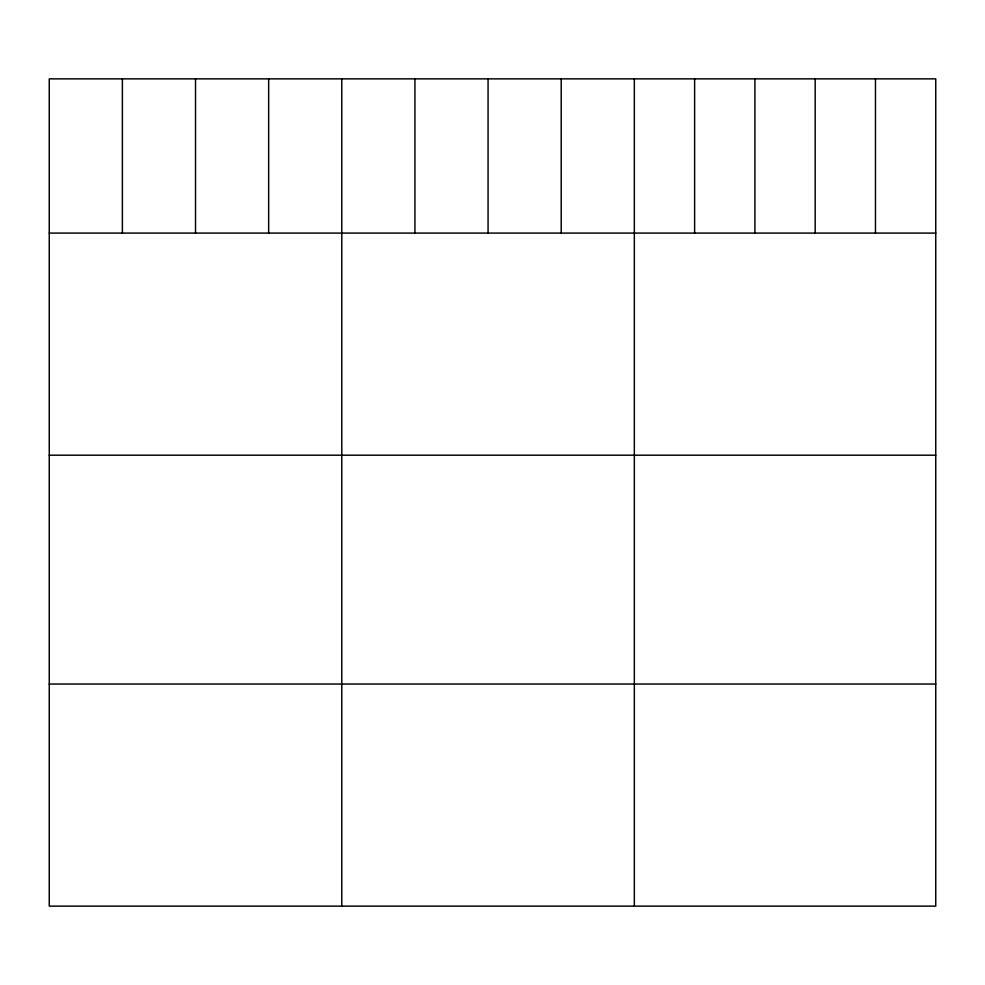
<?xml version="1.0" encoding="UTF-8"?>
<svg xmlns="http://www.w3.org/2000/svg" width="985" height="985" viewBox="0 0 985 985"><rect width="100%" height="100%" fill="white"/><g stroke="black" fill="none" stroke-linecap="round" stroke-linejoin="round"><path stroke-width="1.48" d="M935.75 233.088L935.75 906.138L49.25 906.138L49.25 78.862L935.75 78.862L935.75 233.088L49.25 233.088M49.25 455.193L935.75 455.193M49.25 684.033L935.75 684.033M875.468 78.862L875.468 233.088M815.186 78.862L815.186 233.088M754.904 78.862L754.904 233.088M694.622 78.862L694.622 233.088M634.34 78.862L634.34 906.138M561.204 78.862L561.204 233.088M488.067 78.862L488.067 233.088M414.931 78.862L414.931 233.088M341.795 78.862L341.795 906.138M268.659 78.862L268.659 233.088M195.523 78.862L195.523 233.088M122.386 78.862L122.386 233.088"/></g></svg>
